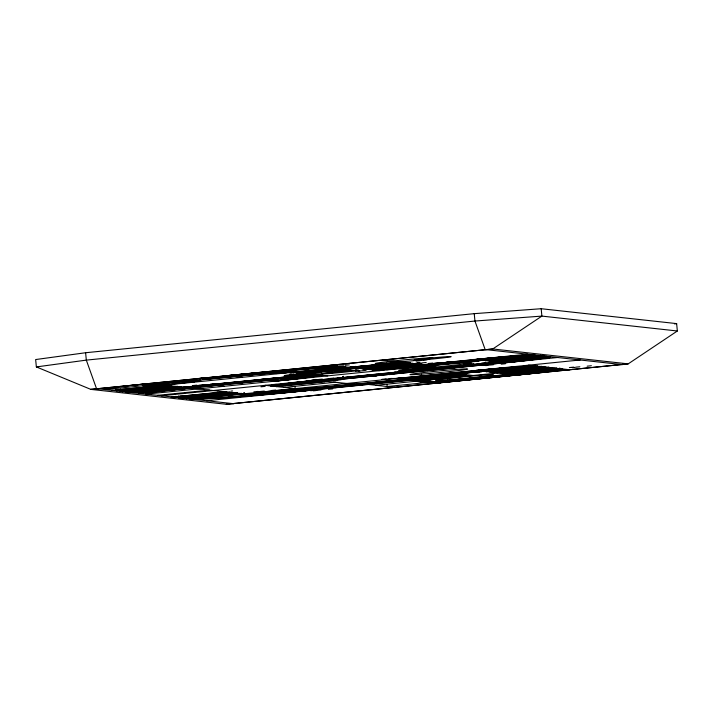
<?xml version="1.0" encoding="UTF-8"?>
<svg xmlns="http://www.w3.org/2000/svg" width="713" height="713" viewBox="0 0 713 713"><rect width="100%" height="100%" fill="white"/><g stroke="black" fill="none" stroke-linecap="round" stroke-linejoin="round"><path stroke-width="1.07" d="M677.35 330.992L628.198 363.871L226.306 404.28L90.845 389.387L36.363 366.928L35.65 359.548L85.613 352.739L474.234 313.658L541.176 308.72L676.637 323.613L677.35 330.992L541.889 316.1L474.947 321.037L86.318 360.118L36.363 366.928L38.564 367.168M674.471 323.907L676.637 323.613M270.993 380.181L274.951 379.619L267.464 380.145M500.838 361.821L504.795 361.259L489.679 359.584L485.624 359.815M512.995 374.067L516.952 373.505L490.544 370.582L484.546 371.072M269.523 380.261L272.5 379.851L269.924 379.993M500.036 361.91L541.167 357.578A43.564 1.292 -5.5 0 1 504.483 362.578M323.31 380.938L320.333 381.348L324.139 381.776A54.482 7.674 84.3 0 0 324.567 381.722M414.975 379.895L417.952 379.485L415.385 379.619M511.515 374.147L514.492 373.737L485.58 370.974M394.387 366.402L395.064 366.357L393.139 366.527L395.457 366.348M410.18 364.815C408.308 365.047 412.417 364.655 410.385 364.798M532.629 356.464L533.511 356.402L532.834 356.447M270.851 380.27L267.33 380.439M498.842 361.954L502.344 361.491L484.207 360.02M500.695 361.91L317.481 380.189A48.493 1.435 -5.5 0 0 276.653 385.76L280.414 386.17A54.482 7.674 84.3 0 0 280.842 386.125M323.836 380.885L317.873 381.589L321.706 382.016A54.482 7.674 84.3 0 0 322.133 381.972M414.458 379.949L420.412 379.245L414.342 379.708M415.162 380.02L422.862 379.013L412.569 379.735M510.989 374.2L553.315 369.815A43.564 1.292 -5.5 0 1 516.64 374.815M512.852 374.156L505.223 374.931L510.16 375.466M202.046 378.407L228.312 375.84A96.166 2.852 -5.5 0 1 336.794 367.828L337.739 367.935L302.793 371.25A61.648 1.827 -5.5 0 0 233.249 376.384L226.77 377.034L221.832 376.491M278.4 370.813L282.615 370.386M305.289 368.166L309.513 367.739M307.936 368.291L310.743 368.006M311.528 367.801L315.743 367.373M323.069 366.776L327.285 366.357M327.32 366.678L331.536 366.25M333.559 366.313L337.775 365.885M329.959 366.803L332.775 366.518M345.101 365.288L349.317 364.86M339.263 366.224L343.488 365.796M275.869 373.585L280.093 373.157M166.352 384.744L168.01 384.574M189.845 382.382L194.061 381.963M282.268 373.193L286.483 372.774M290.031 373.051L291.697 372.881M354.334 366.58L356.001 366.411M116.29 390.795L168.108 385.581M401.285 362.133L297.651 372.551A52.602 1.56 -5.5 0 0 356.99 368.175M126.139 390.002L160.14 386.58L124.258 389.797L133.661 390.831L167.671 387.409L131.78 390.617M143.17 388.389L144.989 388.398L144.106 388.487M392.319 363.3L396.535 362.881M422.978 360.217L427.203 359.798M416.062 361.117L420.287 360.689M128.019 390.207L163.901 386.999L129.9 390.412M120.051 391.205L171.869 385.991M296.403 373.594L300.628 373.166M289.487 374.485L293.711 374.067M123.812 391.615L175.63 386.41M305.173 373.38L408.807 362.962A52.602 1.56 -5.5 0 0 349.468 367.347M127.574 392.034L179.391 386.82M355.511 369.12L357.177 368.951M360.751 368.585L412.569 363.38M417.06 362.926L418.727 362.757M192.546 385.59L196.77 385.163M415.741 363.265L419.966 362.846M198.784 385.225L203.009 384.797M195.193 385.715L198 385.43M210.326 384.2L214.551 383.772M421.98 362.908L426.205 362.48M185.469 386.838L187.127 386.678M418.388 363.389L421.196 363.104M312.704 374.209L131.344 392.444A52.602 1.56 -5.5 0 0 190.683 388.068A52.602 1.56 -5.5 0 0 146.388 394.102L535.017 355.021A52.602 1.56 -5.5 0 0 475.678 359.405L505.775 362.721A52.602 1.56 -5.5 0 0 550.071 356.678L161.441 395.76M364.521 369.004L416.33 363.79M184.097 387.337L262.179 379.566A43.564 1.292 -5.5 0 1 311.323 375.929A43.564 1.292 -5.5 0 1 274.639 380.938L272.624 381.027M409.137 364.913L411.481 365.127M368.282 369.414L420.1 364.2M428.37 363.505L432.586 363.086M434.6 363.149L438.825 362.721M355.555 371.134L359.771 370.715M431.009 363.63L433.825 363.354M446.142 362.124L450.366 361.696M267.821 380.181L189.738 387.961A46.024 1.364 -5.5 0 1 137.814 391.793L119 389.726A54.482 7.674 84.3 0 1 118.554 389.583M361.794 370.778L366.01 370.35M472.844 359.575L474.501 359.414M138.866 393.273L320.226 375.038A52.602 1.56 -5.5 0 1 275.931 381.072L272.972 381.063M358.202 371.259L361.01 370.974M527.495 354.201L372.043 369.824A52.602 1.56 -5.5 0 0 431.383 365.448L382.471 360.065M424.449 364.682L476.614 359.512A46.024 1.364 -5.5 0 1 528.538 355.68L543.591 357.329A46.024 1.364 -5.5 0 1 504.84 362.614M511.577 355.939L515.802 355.52M380.457 370.065L384.681 369.637M386.696 369.699L390.92 369.281M276.065 381.09L276.947 381M478.664 360.778L480.321 360.609M455.696 363.184L459.921 362.757M467.817 361.963L472.033 361.544M474.047 361.598L478.271 361.179M470.455 362.088L473.272 361.803M486.961 360.644L538.778 355.439M531.88 356.598L533.93 356.776M490.731 361.063L542.548 355.849M499.929 360.199L534.581 356.848L498.69 360.065L500.571 360.27M463.423 364.423L467.639 364.004M157.68 395.341L209.497 390.136M494.492 361.473L546.31 356.268M311.902 379.877L316.117 379.45M469.653 364.067L473.878 363.639M318.132 379.512L322.356 379.093M466.061 364.548L468.869 364.272M314.54 380.002L317.356 379.717M329.673 378.487L333.898 378.068M481.614 363.095L485.829 362.676M491.685 362.168L493.343 361.999M343.452 376.375L343.559 377.418L342.543 377.489L350.582 378.38M471.106 363.505L471.213 364.557L480.125 365.35L479.243 365.439M272.134 384.824L276.35 384.396M499.546 362.035L493.066 362.685L498.013 363.229M448.967 367.382L474.876 364.771M260.949 386.794L265.174 386.366M451.436 367.65L477.345 365.047M544.955 358.541L549.179 358.113M557.593 357.507L272.607 386.161A52.602 1.56 -5.5 0 1 316.893 380.127M350.457 378.362L351.34 378.273M389.04 374.601L390.697 374.432M402.275 373.149L403.157 373.059M440.777 369.396L442.434 369.227M454.092 367.944L454.974 367.855M330.725 380.546L334.941 380.118M333.363 380.671L336.179 380.385M336.955 380.181L341.179 379.753M483.013 365.493L487.229 365.065M489.252 365.127L493.467 364.708M172.733 396.998L224.55 391.785M230.967 391.134L232.625 390.965M485.651 365.617L488.467 365.332M501.203 364.165L505.428 363.737M176.494 397.408L228.312 392.203M180.255 397.827L232.073 392.613M283.89 387.409L335.707 382.195M184.016 398.237L235.834 393.032M253.873 391.856L258.088 391.428M187.786 398.656L239.604 393.442M256.511 391.972L259.327 391.695M260.111 391.49L264.327 391.063M271.653 390.466L275.869 390.038M381.883 379.334L386.098 378.906M388.122 378.968L392.337 378.55M384.521 379.459L387.337 379.173M399.663 377.943L403.879 377.525M580.177 359.985L191.547 399.066A105.203 3.119 -5.5 0 0 310.235 390.305L265.076 385.332M399.405 378.291L477.478 370.51A46.024 1.364 -5.5 0 1 529.403 366.678L555.748 369.575A46.024 1.364 -5.5 0 1 516.987 374.86L438.914 382.631M483.476 371.17L405.75 378.986A54.482 53.921 -83.7 0 1 399.708 379.245M450.75 374.708L454.965 374.28M456.98 374.343L461.204 373.924M477.657 372.168L481.872 371.74M453.388 374.833L456.195 374.548M224.274 398.023L225.932 397.863M487.826 371.651L539.643 366.437M412.925 379.779L308.934 390.163A96.166 2.852 -5.5 0 1 200.451 398.175L199.515 398.068L234.461 394.752A61.648 1.827 -5.5 0 0 303.996 389.619L310.476 388.968L315.413 389.503M206.601 400.724L465.687 374.673A52.602 1.56 -5.5 0 1 421.392 380.706L417.337 380.974L428.62 382.213L432.684 381.945M491.587 372.061L543.404 366.856M310.636 390.706L314.861 390.278M316.875 390.341L321.1 389.922M313.283 390.831L316.091 390.546M328.417 389.316L332.641 388.897M495.357 372.48L547.174 367.266M375.903 385.278L550.935 367.685M502.879 373.309L554.696 368.095M506.64 373.719L558.457 368.505M569.384 367.56L573.609 367.142M575.623 367.204L579.838 366.776M572.031 367.685L574.838 367.4M587.164 366.179L591.389 365.751M503.226 374.699L504.884 374.539M433.272 382.016L511.346 374.236M433.976 382.088L440.447 381.437L445.393 381.981M561.746 370.332L563.413 370.163M439.618 382.712L517.344 374.895A48.493 1.435 -5.5 0 0 558.172 369.334L531.836 366.437A48.493 1.435 -5.5 0 0 477.131 370.475M226.306 404.28L628.198 363.871L492.736 348.978L90.845 389.387L492.736 348.978L541.889 316.1L541.176 308.72M356.901 367.988L355.698 368.033A43.564 1.292 -5.5 0 1 306.554 371.66L305.61 371.553L348.702 367.614M183.214 387.355L261.475 379.485A48.493 1.435 -5.5 0 1 316.18 375.448A48.493 1.435 -5.5 0 1 275.343 381.009M182.385 387.507L184.453 387.382M424.796 364.717L417.381 365.27L402.328 363.612A46.024 1.364 -5.5 0 0 350.404 367.445L343.452 367.997L339.228 367.587A98.626 2.923 -5.5 0 0 227.955 375.804M481.908 360.092L485.419 359.762M482.772 371.099L485.125 370.867M484.011 371.116L405.046 378.906A54.482 53.921 -83.7 0 1 400.011 379.173M413.282 379.815L413.807 379.762M348.407 367.712L350.76 367.489A43.564 1.292 -5.5 0 1 399.904 363.862L400.84 363.96L358.603 367.828M356.874 367.917L358.051 367.801M183.277 387.498L139.302 391.446L140.247 391.553A43.564 1.292 -5.5 0 0 189.391 387.925L195.87 387.275L190.932 386.731M422.8 364.985L431.632 364.111L436.57 364.655M269.461 379.877L260.637 380.76L255.7 380.216M483.975 371.045L527.914 367.026L526.978 366.919A43.564 1.292 -5.5 0 0 477.835 370.555L471.355 371.206L476.293 371.749M413.745 379.619L414.921 379.512M357.757 367.908L359.2 367.703M423.094 364.887L380.011 368.826L380.947 368.933A43.564 1.292 -5.5 0 0 430.091 365.306L527.05 356.028L526.114 355.921A43.564 1.292 -5.5 0 0 476.97 359.548L470.491 360.199L475.428 360.742M181.548 387.578L182.68 387.409M269.175 379.984L277.41 379.378L265.379 380.385M394.209 366.473L393.175 366.91M182.154 387.453L176.681 387.89L157.867 385.822A54.482 7.674 84.3 0 1 156.958 385.376M347.953 367.605L341.652 367.338A101.094 3.004 -5.5 0 0 227.607 375.76M359.414 367.756L363.47 367.525L378.523 369.174A46.024 1.364 -5.5 0 0 430.447 365.341M422.346 364.878L404.761 363.372A48.493 1.435 -5.5 0 0 350.056 367.409M181.646 387.498L160.291 385.573A54.482 7.674 84.3 0 1 159.846 385.43M417.337 380.974L421.392 380.706M428.62 382.213L414.503 381.152M540.543 355.261L539.794 355.359M544.179 355.662L543.422 355.76M622.529 364.646L485.143 349.539L474.947 321.037L474.234 313.658M510.963 357.739L511.907 357.846M522.255 358.978L523.19 359.085M510.08 357.828L511.025 357.935M521.372 359.067L522.308 359.174M537.513 365.831L536.764 365.938M541.408 366.259L540.65 366.366M545.044 366.66L544.286 366.767M548.93 367.088L548.181 367.195M552.566 367.489L551.817 367.596M556.461 367.917L555.703 368.024M528.36 365.199L569.749 369.753M486.088 360.733L485.33 360.84M489.715 361.135L488.966 361.241M469.662 360.787L463.307 361.455M492.237 363.274L485.892 363.942M462.479 362.044L457.541 361.5L444.582 362.81L449.52 363.345M485.054 364.53L480.116 363.986L467.158 365.288L472.104 365.831M449.769 362.017L457.291 362.837M519.349 369.575L520.294 369.673M530.641 370.813L531.577 370.912M518.467 369.655L519.412 369.762M529.759 370.903L530.695 371.001M471.213 364.557L471.24 363.523M443.753 363.398L437.399 364.058M466.329 365.876L459.983 366.544M459.145 367.133L454.208 366.589L441.249 367.89L446.195 368.434M418.094 363.612L417.346 363.719M447.194 366.999L446.178 367.07L454.217 367.953M476.284 370.386L517.932 374.958A52.602 1.56 -5.5 0 0 562.218 368.924L387.195 386.526L386.99 384.378M486.943 371.74L486.195 371.838M490.58 372.141L489.831 372.239M494.474 372.569L493.717 372.667M501.997 373.398L501.248 373.496M497.228 373.059L497.255 372.026M440.42 368.487L434.074 369.147M504.385 375.519L498.039 376.179M433.237 369.735L428.299 369.2L415.34 370.502L420.287 371.045M463.343 373.051L458.406 372.507L445.447 373.808L450.384 374.352M497.211 376.776L492.264 376.232L479.314 377.534L484.252 378.077M392.275 366.509L393.219 366.607M450.634 373.015L473.209 375.501M484.501 376.74L492.023 377.569M391.392 366.598L392.337 366.696M419.52 369.78L428.308 370.564L427.426 370.653M414.511 371.09L408.166 371.758M478.476 378.122L472.131 378.79M407.328 372.346L402.39 371.803L389.441 373.104L394.378 373.648M437.434 375.653L432.497 375.109L419.538 376.411L424.476 376.954M471.302 379.378L466.355 378.835L453.406 380.136L458.343 380.68M395.376 372.204L394.36 372.284L402.399 373.166M330.654 365.279L379.566 370.653M424.725 375.617L432.247 376.446M458.593 379.343L466.115 380.172M363.639 369.093L362.881 369.191M388.603 373.692L382.257 374.361M452.568 380.724L446.222 381.393M381.419 374.949L376.482 374.405L363.532 375.706L368.469 376.25M411.526 378.255L406.588 377.712L400.109 378.371A54.482 53.921 -83.7 0 1 397.088 378.576M367.703 374.993L376.491 375.769L375.608 375.858M415.92 381.116L426.178 382.239M406.098 380.385L401.161 379.842L407.631 379.191A43.564 1.292 -5.5 0 1 456.775 375.564A43.564 1.292 -5.5 0 1 420.1 380.564M362.694 376.295L356.348 376.963M400.323 380.439L393.977 381.099M355.511 377.551L350.573 377.008L337.623 378.318L342.561 378.861M393.139 381.696L388.202 381.152L375.252 382.453L380.189 382.997M321.991 374.86L321.233 374.967M327.748 375.867L293.89 372.141A52.602 1.56 -5.5 0 0 234.541 376.526L104.998 389.548A52.602 1.56 -5.5 0 1 149.293 383.514L243.365 393.852A52.602 1.56 -5.5 0 0 302.704 389.476L535.882 366.027A52.602 1.56 -5.5 0 0 476.542 370.412M380.43 381.66L387.961 382.489M336.786 378.906L330.44 379.566M374.414 383.041L368.068 383.71M329.602 380.163L324.665 379.619L318.185 380.27A43.564 1.292 -5.5 0 0 281.51 385.27L505.187 362.65A48.493 1.435 -5.5 0 0 546.024 357.088L530.971 355.43A48.493 1.435 -5.5 0 0 476.266 359.468M367.231 384.298L362.293 383.754L349.343 385.056L354.281 385.599M368.38 384.45L394.717 387.346M362.052 385.091L315.886 380.198M348.505 385.644L342.16 386.312M341.322 386.901L336.384 386.357L323.435 387.658L328.372 388.202M300.36 383.665L301.305 383.772M242.072 377.355L227.019 375.698A105.203 3.119 -5.5 0 1 345.707 366.928L112.529 390.376A54.482 7.674 84.3 0 1 112.084 390.234M276.189 381.107L260.887 379.423A52.602 1.56 -5.5 0 1 320.226 375.038M299.478 383.754L300.423 383.861M328.613 386.865L336.144 387.694M221.003 377.079L214.649 377.747M322.597 388.255L316.251 388.915M208.882 377.792L213.82 378.336L207.34 378.986A54.482 53.921 -83.7 0 1 204.319 379.191M242.741 381.517L247.687 382.061L234.729 383.362L229.791 382.819M234.978 382.025L242.5 382.854M271.591 386.241L270.842 386.339M216.832 384.12L221.779 384.663L208.82 385.965L203.882 385.421M209.069 384.628L224.114 386.286M177.394 386.232L176.637 386.33M181.031 386.633L180.273 386.731M226.315 391.606L225.558 391.713M229.942 392.007L229.194 392.114M233.837 392.435L233.08 392.542M241.359 393.264L240.611 393.371M218.071 392.435L236.885 394.512A59.179 1.756 -5.5 0 0 303.649 389.574M215.647 392.685L216.583 392.783L181.637 396.098A108.973 15.347 84.3 0 1 180.746 395.813M147.814 388.71L148.75 388.817M208.018 395.332L208.962 395.439M142.199 388.184L149.721 389.013A159.765 22.504 84.3 0 1 149.302 388.87M207.135 395.421L208.08 395.519M179.213 396.348L198.027 398.415A98.626 2.923 -5.5 0 0 309.29 390.198M233.9 403.727L96.513 388.621L86.318 360.118L85.613 352.739M122.93 391.704L122.181 391.811M126.566 392.105L125.818 392.212M171.851 397.088L171.102 397.186M175.487 397.489L174.73 397.587M179.373 397.916L178.624 398.014M186.904 398.745L186.146 398.843M190.54 399.137L189.783 399.244M420.296 368.648L420.403 369.69M343.327 376.357L343.425 377.4M342.57 376.464L342.677 377.507M294.986 386.589L295.182 388.647A52.602 1.56 -5.5 0 0 354.521 384.262M244.14 392.72L244.247 393.763L244.015 392.703M132.725 390.724A159.765 22.504 84.3 0 1 131.878 390.385M179.204 396.312A108.973 15.347 84.3 0 1 178.312 396.054M215.638 392.649A108.973 15.347 84.3 0 1 214.747 392.391M175.888 396.303A108.973 15.347 84.3 0 0 176.779 396.553L195.594 398.656A101.094 3.004 -5.5 0 0 309.647 390.234M172.724 396.963A108.973 15.347 84.3 0 1 171.842 396.704M218.071 392.4A108.973 15.347 84.3 0 1 217.18 392.15M224.542 391.749A108.973 15.347 84.3 0 1 223.659 391.499M219.604 391.909A108.973 15.347 84.3 0 0 220.495 392.159L239.318 394.262A56.71 1.684 -5.5 0 0 303.292 389.539L407.283 379.156A46.024 1.364 -5.5 0 1 459.208 375.323A46.024 1.364 -5.5 0 1 420.447 380.608M356.054 368.068A46.024 1.364 -5.5 0 1 304.121 371.901L300.36 371.491A59.179 1.756 -5.5 0 0 233.606 376.419M261.823 379.521A46.024 1.364 -5.5 0 1 313.747 375.689A46.024 1.364 -5.5 0 1 274.995 380.974M410.171 379.476A25.855 0.766 -5.5 0 1 439.333 377.32A25.855 0.766 -5.5 0 1 417.568 380.287M410.037 379.459A26.746 0.793 -5.5 0 1 440.215 377.23A26.746 0.793 -5.5 0 1 417.693 380.305M413.87 379.877A60.275 59.651 -83.7 0 1 409.538 380.154M406.927 379.12A48.493 1.435 -5.5 0 1 461.632 375.074A48.493 1.435 -5.5 0 1 420.804 380.644M465.687 374.673A52.602 1.56 -5.5 0 0 406.339 379.049A54.482 53.921 -83.7 0 1 400.296 379.316M535.873 371.571A25.855 0.766 -5.5 0 1 514.109 374.539M536.755 371.482A26.746 0.793 -5.5 0 1 514.233 374.557M264.71 379.842A25.855 0.766 -5.5 0 1 293.872 377.685M264.585 379.824A26.746 0.793 -5.5 0 1 294.754 377.596M353.167 367.756A25.855 0.766 -5.5 0 1 323.996 369.904M353.291 367.765A26.746 0.793 -5.5 0 1 323.114 369.994M427.559 365.02A25.855 0.766 -5.5 0 1 398.389 367.177M427.684 365.038A26.746 0.793 -5.5 0 1 397.506 367.266M430.795 365.377A48.493 1.435 -5.5 0 1 376.09 369.423L361.036 367.765L356.402 368.104A48.493 1.435 -5.5 0 1 301.697 372.15L297.936 371.731A56.71 1.684 -5.5 0 0 233.953 376.464L207.697 379.031A54.482 53.921 -83.7 0 1 202.652 379.289M479.501 359.824A25.855 0.766 -5.5 0 1 508.672 357.676M479.377 359.815A26.746 0.793 -5.5 0 1 509.554 357.587M523.725 359.325A25.855 0.766 -5.5 0 1 501.952 362.293M524.608 359.236A26.746 0.793 -5.5 0 1 502.077 362.311M283.275 385.876A54.482 7.674 84.3 0 1 282.838 385.911L279.077 385.51A46.024 1.364 -5.5 0 1 317.838 380.225M285.699 385.635A54.482 7.674 84.3 0 1 285.271 385.662L284.335 385.581L319.272 382.266A54.482 7.674 84.3 0 0 319.709 382.213M328.613 381.321A54.482 7.674 84.3 0 1 328.185 381.348L276.368 386.58A54.482 7.674 84.3 0 0 276.796 386.526M405.394 378.933A54.482 53.921 -83.7 0 1 399.351 379.209M399.752 378.309A54.482 53.921 -83.7 0 1 396.731 378.532M390.751 378.425A54.482 53.921 -83.7 0 0 398.817 378.211L440.206 382.774A60.275 59.651 -83.7 0 1 436.962 383.015M399.396 378.273A54.482 53.921 -83.7 0 1 396.383 378.496M423.745 382.168A60.275 59.651 -83.7 0 1 415.412 381.143M164.338 385.145A54.482 7.674 84.3 0 1 163.437 384.726M190.095 387.997A48.493 1.435 -5.5 0 1 135.39 392.043L116.576 389.975A54.482 7.674 84.3 0 1 115.666 389.53M148.883 388.683A159.765 22.504 84.3 0 1 148.456 388.442M120.524 389.04A54.482 7.674 84.3 0 0 121.433 389.467L156.379 386.17L155.434 386.063A54.482 7.674 84.3 0 1 154.988 385.92M208.044 379.049A54.482 53.921 -83.7 0 1 203.009 379.325M202.046 378.389A54.482 53.921 -83.7 0 1 199.025 378.612M195.059 378.558A54.482 53.921 -83.7 0 0 201.111 378.282L208.633 379.129A54.482 53.921 -83.7 0 1 202.59 379.387M202.403 378.425A54.482 53.921 -83.7 0 1 199.382 378.648M201.699 378.345A54.482 53.921 -83.7 0 1 198.677 378.576M140.283 387.881L139.4 387.97L141.227 387.988L140.283 387.881M321.643 369.646L320.761 369.735L322.588 369.753L321.643 369.646M410.438 362.774L409.565 362.864L410.438 362.774M151.575 389.129L150.693 389.218L152.52 389.227L151.575 389.129M384.753 365.68L383.87 365.769L385.688 365.778L384.753 365.68M169.551 387.614L135.541 391.036L171.432 387.819L169.551 387.614M402.72 364.165L368.719 367.587L404.61 364.379L402.72 364.165M155.336 389.539L154.454 389.628L156.281 389.646L155.336 389.539M388.514 366.09L387.631 366.179L389.458 366.197L388.514 366.09M406.49 364.584L372.48 367.997L408.371 364.789L406.49 364.584M410.251 364.994L376.241 368.416L412.132 365.199L410.251 364.994M203.053 386.018L196.574 386.669L203.053 386.018M228.953 383.407L222.483 384.057L228.953 383.407M254.862 380.804L248.391 381.455L254.862 380.804M367.275 369.486L366.393 369.575L367.275 369.486M421.731 364.013L420.848 364.102L421.731 364.013M396.045 366.919L395.162 367.008L396.981 367.026L396.045 366.919M528.939 356.233L494.929 359.646L530.82 356.438L528.939 356.233M514.724 358.158L513.841 358.247L515.668 358.256L514.724 358.158M518.485 358.568L517.602 358.657L519.429 358.675L518.485 358.568M536.461 357.061L502.46 360.475L538.342 357.266L536.461 357.061M200.496 394.503L199.613 394.592L201.431 394.61L200.496 394.503M218.463 392.997L184.462 396.41L220.344 393.202L218.463 392.997M204.257 394.913L203.374 395.002L205.192 395.02L204.257 394.913M222.224 393.407L188.223 396.829L224.114 393.612L222.224 393.407M225.994 393.817L191.984 397.239L227.875 394.031L225.994 393.817M183.009 398.317L182.127 398.398L183.009 398.317M237.474 392.836L236.591 392.925L237.474 392.836M211.779 395.742L210.896 395.831L212.724 395.849L211.779 395.742M229.755 394.236L195.745 397.658L231.636 394.441L229.755 394.236M215.54 396.161L214.658 396.25L216.485 396.259L215.54 396.161M418.709 377.008L412.23 377.658L418.709 377.008M444.618 374.396L438.139 375.047L444.618 374.396M470.527 371.794L464.047 372.444L470.527 371.794M511.827 368.746L510.945 368.835L512.763 368.844L511.827 368.746M529.795 367.231L495.793 370.653L531.684 367.436L529.795 367.231M515.588 369.156L514.706 369.245L516.533 369.263L515.588 369.156M533.565 367.65L499.555 371.063L535.445 367.855L533.565 367.65M537.326 368.06L503.316 371.482L539.206 368.264L537.326 368.06M523.11 369.985L522.237 370.074L524.055 370.092L523.11 369.985M541.087 368.469L507.086 371.892L542.967 368.683L541.087 368.469M526.88 370.395L525.998 370.484L527.816 370.502L526.88 370.395M544.848 368.888L510.847 372.311L546.728 369.093L544.848 368.888M548.609 369.298L514.608 372.721L550.498 369.512L548.609 369.298M505.633 373.79L504.751 373.879L505.633 373.79M560.097 368.318L559.215 368.407L560.097 368.318M534.402 371.223L533.52 371.313L535.347 371.33L534.402 371.223M447.407 379.922A28.93 0.856 -5.5 0 0 493.236 374.922A28.93 0.856 -5.5 0 0 453.254 377.872A28.93 0.856 -5.5 0 0 447.407 379.922M154.766 385.546A28.93 0.856 -5.5 0 0 200.594 380.546A28.93 0.856 -5.5 0 0 160.621 383.496A28.93 0.856 -5.5 0 0 154.766 385.546M421.267 359.967A18.805 0.561 -5.5 0 0 451.053 356.723A18.805 0.561 -5.5 0 0 425.073 358.639A18.805 0.561 -5.5 0 0 421.267 359.967M386.758 363.104A28.93 0.856 -5.5 0 0 432.586 358.113A28.93 0.856 -5.5 0 0 392.613 361.063A28.93 0.856 -5.5 0 0 386.758 363.104M267.731 392.391A19.091 0.57 -5.5 0 0 297.981 389.084A19.091 0.57 -5.5 0 0 271.6 391.036A19.091 0.57 -5.5 0 0 267.731 392.391M291.555 375.43A18.805 0.561 -5.5 0 0 321.34 372.186A18.805 0.561 -5.5 0 0 295.36 374.102A18.805 0.561 -5.5 0 0 291.555 375.43M329.032 373.567A18.805 0.561 -5.5 0 0 358.817 370.323A18.805 0.561 -5.5 0 0 332.837 372.239A18.805 0.561 -5.5 0 0 329.032 373.567M304.531 375.207A28.93 0.856 -5.5 0 0 350.35 370.207A28.93 0.856 -5.5 0 0 310.378 373.157A28.93 0.856 -5.5 0 0 304.531 375.207M421.57 374.156A28.93 0.856 -5.5 0 0 467.389 369.165A28.93 0.856 -5.5 0 0 427.417 372.115A28.93 0.856 -5.5 0 0 421.57 374.156M405.982 370.163A18.805 0.561 -5.5 0 0 435.768 366.919A18.805 0.561 -5.5 0 0 409.788 368.835A18.805 0.561 -5.5 0 0 405.982 370.163M424.895 367.908A28.93 0.856 -5.5 0 0 470.723 362.908A28.93 0.856 -5.5 0 0 430.741 365.867A28.93 0.856 -5.5 0 0 424.895 367.908"/></g></svg>
